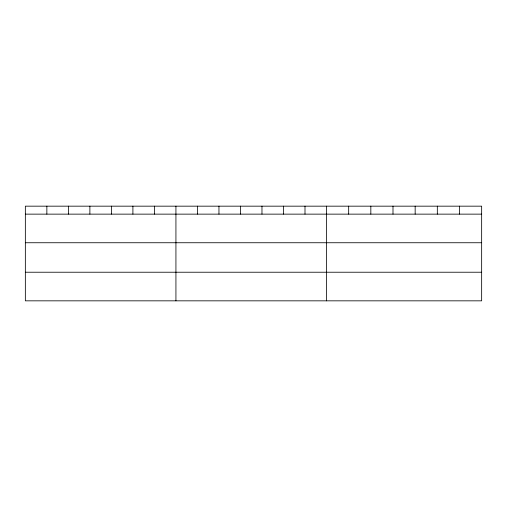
<?xml version="1.0" encoding="UTF-8"?>
<svg xmlns="http://www.w3.org/2000/svg" width="507" height="507" viewBox="0 0 507 507"><rect width="100%" height="100%" fill="white"/><g stroke="black" fill="none" stroke-linecap="round" stroke-linejoin="round"><path stroke-width="0.76" d="M481.65 242.745L481.65 206.165L25.35 206.165L25.35 300.835L481.65 300.835L481.65 242.745L25.35 242.745M25.35 214.138L481.65 214.138M25.35 272.227L481.65 272.227M459.488 206.165L459.488 214.138M437.326 206.165L437.326 214.138M415.163 206.165L415.163 214.138M392.995 206.165L392.995 214.138M370.832 206.165L370.832 214.138M348.67 206.165L348.67 214.138M326.508 206.165L326.508 300.835M304.999 206.165L304.999 214.138M283.483 206.165L283.483 214.138M261.973 206.165L261.973 214.138M240.464 206.165L240.464 214.138M218.954 206.165L218.954 214.138M197.438 206.165L197.438 214.138M175.929 206.165L175.929 300.835M154.42 206.165L154.42 214.138M132.904 206.165L132.904 214.138M111.394 206.165L111.394 214.138M89.885 206.165L89.885 214.138M68.375 206.165L68.375 214.138M46.859 206.165L46.859 214.138"/></g></svg>
